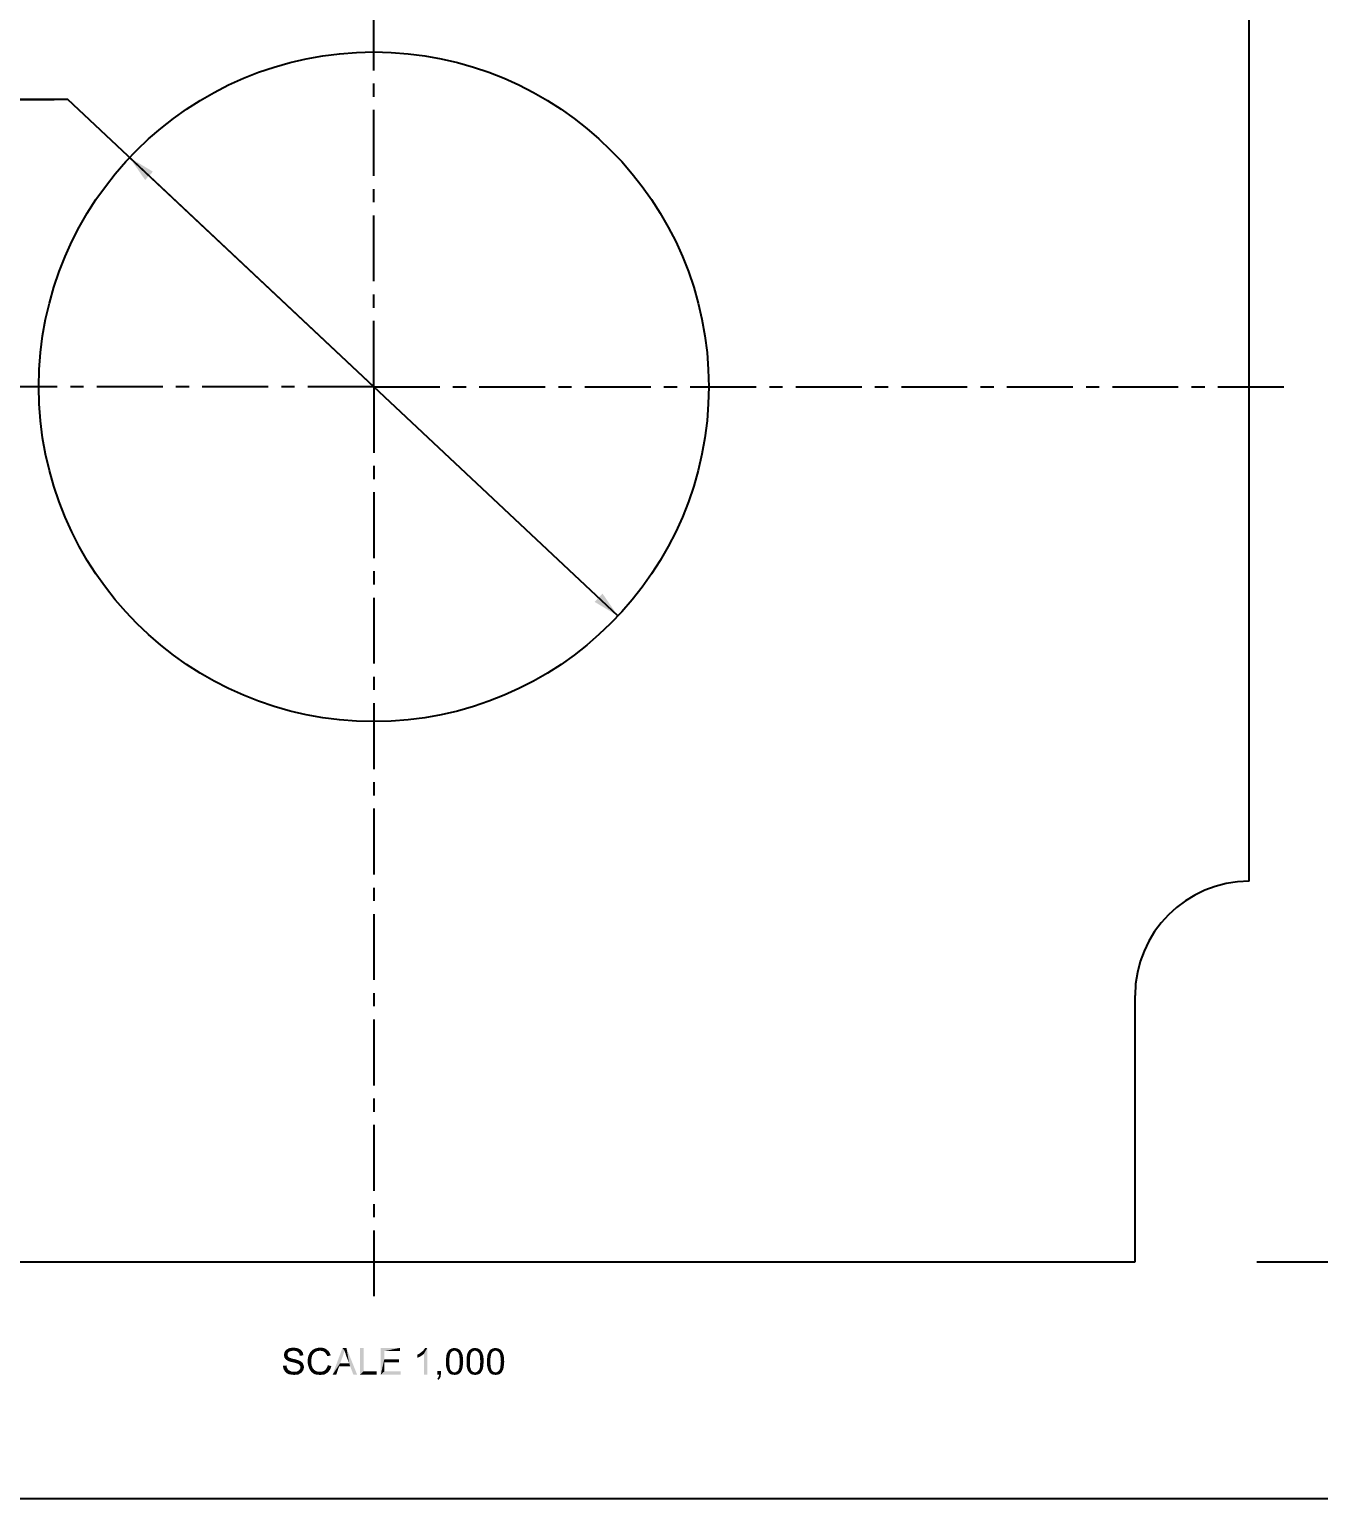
# Model space of a CAD drawing. Header units: millimetres. Extents: x 0 to 420, y 0 to 297.
# Drawn here: x 103.8 to 273.2, y 0 to 193.1 of the extents above; entities that cross this region are included whole.
import ezdxf

# ---------------------------------------------------------------- set-up
doc = ezdxf.new("R2010")
doc.units = ezdxf.units.MM
doc.header["$LTSCALE"] = 23.1
doc.linetypes.add('CENTER', pattern=[0.6, 0.375, -0.075, 0.075, -0.075])
doc.layers.get('0').update_dxf_attribs({"linetype": 'CONTINUOUS'})
doc.layers.add('02___PRT_ALL_AXES', color=7, linetype='CONTINUOUS')
doc.styles.get("Standard").update_dxf_attribs({"font": ''})
doc.styles.get('Standard').set_extended_font_data('Isonorm LT Regular')
doc.dimstyles.new('DIMSTYLE_1', dxfattribs={"dimtxt": 3.5, "dimasz": 3.5, "dimexe": 1.5, "dimexo": 1, "dimgap": 0.875, "dimtad": 1, "dimtxsty": 'Standard', "dimblk": '_FILLED', "dimblk1": '_FILLED', "dimblk2": '_FILLED', "dimcen": 0.09, "dimazin": 2, "dimtp": 0.01, "dimtm": 0.01, "dimtfac": 1, "dimtofl": 0, "dimtmove": 0, "dimatfit": 3, "dimldrblk": '_FILLED', "dimfxl": 1, "dimtolj": 1, "dimarcsym": 0})
doc.dimstyles.new('DIMSTYLE_2', dxfattribs={"dimtxt": 3.5, "dimasz": 3.5, "dimexe": 1.5, "dimexo": 1, "dimtad": 1, "dimtxsty": 'Standard', "dimblk": '_FILLED', "dimblk1": '_FILLED', "dimblk2": '_FILLED', "dimcen": 0.09, "dimazin": 2, "dimtp": 0.01, "dimtm": 0.01, "dimtfac": 1, "dimtmove": 0, "dimatfit": 2, "dimldrblk": '_FILLED', "dimfxl": 1, "dimtolj": 1, "dimarcsym": 0})

# ---------------------------------------------------------------- blocks, each defined once
blk = doc.blocks.new('_FILLED')
at = {"color": 0, "linetype": 'ByBlock'}
blk.add_solid([(0, 0), (-1, 0.214), (-1, -0.214)], dxfattribs=at)
blk = doc.blocks.new('*D1')
at = {"color": 2, "linetype": 'Continuous', "transparency": 16777216}
for p, q in [((265.07, 261.13), (282.46, 261.13)), ((280.96, 261.13), (280.96, 146.13)), ((280.96, 31.13), (280.96, 146.13)), ((265.07, 31.13), (282.46, 31.13))]:
    blk.add_line(p, q, dxfattribs=at)
at = {"color": 2, "linetype": 'Continuous', "transparency": 16777216, "xscale": 3.5, "yscale": 3.5, "zscale": 3.5}
for p, rotation in [((280.96, 261.13), 90), ((280.96, 31.13), 270)]:
    blk.add_blockref('_FILLED', p, dxfattribs=dict(at, rotation=rotation))
blk = doc.blocks.new('*D3')
at = {"color": 2, "linetype": 'Continuous', "transparency": 16777216}
for p, q in [((108.88, 183.87), (90.83, 183.87)), ((90.83, 183.87), (107.08, 183.87)), ((149.07, 146.13), (108.88, 183.87)), ((117, 176.25), (149.07, 146.13)), ((181.15, 116.01), (149.07, 146.13))]:
    blk.add_line(p, q, dxfattribs=at)
at = {"color": 2, "linetype": 'Continuous', "transparency": 16777216, "xscale": 3.5, "yscale": 3.5, "zscale": 3.5}
for p, rotation in [((117, 176.25), 136.8), ((181.15, 116.01), 316.8)]:
    blk.add_blockref('_FILLED', p, dxfattribs=dict(at, rotation=rotation))

msp = doc.modelspace()

# ---------------------------------------------------------------- linework, layer by layer
at = {"color": 7, "linetype": 'Continuous'}
for p, q in [((264.071, 81.13), (264.071, 211.13)), ((249.071, 31.13), (249.071, 66.13)), ((49.071, 31.13), (249.071, 31.13)), ((0, 0), (420, 0))]:
    msp.add_line(p, q, dxfattribs=at)
msp.add_arc((264.071, 66.13), 15, 90, 180, dxfattribs=at)
at = {"color": 2, "linetype": 'Continuous'}
for points in [[(138.04, 19.339), (137.366, 19.261), (137.418, 19.364)], [(138.04, 19.339), (137.936, 19.287), (137.366, 19.261)], [(138.533, 19.442), (137.418, 19.364), (137.522, 19.494)], [(138.533, 19.442), (138.325, 19.416), (137.418, 19.364)], [(138.325, 19.416), (138.17, 19.39), (137.418, 19.364)], [(137.418, 19.364), (138.17, 19.39), (138.04, 19.339)], [(139.44, 19.572), (137.522, 19.494), (137.599, 19.572)], [(137.522, 19.494), (139.44, 19.572), (139.57, 19.468)], [(137.522, 19.494), (139.57, 19.468), (138.533, 19.442)], [(139.336, 19.65), (137.599, 19.572), (137.729, 19.65)], [(137.599, 19.572), (139.336, 19.65), (139.44, 19.572)], [(139.181, 19.727), (137.729, 19.65), (137.859, 19.727)], [(137.729, 19.65), (139.181, 19.727), (139.336, 19.65)], [(139.025, 19.779), (137.859, 19.727), (138.014, 19.779)], [(137.859, 19.727), (139.025, 19.779), (139.181, 19.727)], [(138.87, 19.805), (138.014, 19.779), (138.17, 19.805)], [(138.014, 19.779), (138.87, 19.805), (139.025, 19.779)], [(138.688, 19.831), (138.17, 19.805), (138.325, 19.831)], [(138.17, 19.805), (138.688, 19.831), (138.87, 19.805)], [(138.325, 19.831), (138.507, 19.857), (138.688, 19.831)], [(138.714, 19.416), (138.533, 19.442), (139.57, 19.468)], [(138.87, 19.39), (138.714, 19.416), (139.57, 19.468)], [(138.87, 19.39), (139.57, 19.468), (139.647, 19.364)], [(139.647, 19.364), (138.999, 19.339), (138.87, 19.39)], [(139.103, 19.261), (138.999, 19.339), (139.647, 19.364)], [(139.103, 19.261), (139.647, 19.364), (139.725, 19.235)], [(141.488, 19.313), (140.71, 19.209), (140.84, 19.364)], [(141.488, 19.313), (141.333, 19.235), (140.71, 19.209)], [(142.007, 19.442), (140.84, 19.364), (140.996, 19.52)], [(142.007, 19.442), (141.825, 19.416), (140.84, 19.364)], [(141.825, 19.416), (141.644, 19.39), (140.84, 19.364)], [(140.84, 19.364), (141.644, 19.39), (141.488, 19.313)], [(142.914, 19.572), (140.996, 19.52), (141.177, 19.624)], [(142.007, 19.442), (140.996, 19.52), (142.914, 19.572)], [(142.733, 19.702), (141.177, 19.624), (141.384, 19.727)], [(141.177, 19.624), (142.733, 19.702), (142.914, 19.572)], [(142.525, 19.779), (141.384, 19.727), (141.592, 19.779)], [(141.384, 19.727), (142.525, 19.779), (142.733, 19.702)], [(142.292, 19.831), (141.592, 19.779), (141.799, 19.831)], [(141.592, 19.779), (142.292, 19.831), (142.525, 19.779)], [(141.799, 19.831), (142.033, 19.857), (142.292, 19.831)], [(142.188, 19.416), (142.007, 19.442), (142.914, 19.572)], [(142.188, 19.416), (142.914, 19.572), (143.096, 19.416)], [(143.096, 19.416), (142.344, 19.39), (142.188, 19.416)], [(142.473, 19.339), (142.344, 19.39), (143.096, 19.416)], [(142.603, 19.261), (142.473, 19.339), (143.096, 19.416)], [(142.603, 19.261), (143.096, 19.416), (143.225, 19.261)], [(145.222, 19.442), (143.666, 16.305), (144.962, 19.805)], [(145.222, 19.442), (145.118, 19.079), (143.666, 16.305)], [(144.962, 19.805), (145.481, 19.805), (145.222, 19.442)], [(145.273, 19.287), (145.222, 19.442), (145.481, 19.805)], [(145.351, 19.105), (145.273, 19.287), (145.481, 19.805)], [(145.403, 18.898), (145.351, 19.105), (145.481, 19.805)], [(145.481, 18.69), (145.403, 18.898), (145.481, 19.805)], [(145.844, 17.783), (145.481, 18.69), (145.481, 19.805)], [(145.973, 17.394), (145.844, 17.783), (145.481, 19.805)], [(146.388, 16.305), (145.973, 17.394), (145.481, 19.805)], [(146.388, 16.305), (145.481, 19.805), (146.881, 16.305)], [(147.736, 19.805), (147.736, 16.72), (147.27, 16.305)], [(147.736, 19.805), (147.27, 16.305), (147.27, 19.805)], [(149.992, 19.805), (152.507, 19.805), (150.459, 19.39)], [(150.459, 19.39), (149.992, 16.305), (149.992, 19.805)], [(150.459, 19.39), (150.459, 18.327), (149.992, 16.305)], [(150.459, 19.39), (152.507, 19.805), (152.507, 19.39)], [(155.138, 19.105), (155.267, 19.209), (156.097, 19.805)], [(155.656, 19.027), (155.138, 19.105), (156.097, 19.805)], [(155.267, 19.209), (155.423, 19.339), (156.097, 19.805)], [(155.423, 19.339), (155.552, 19.442), (156.097, 19.805)], [(155.552, 19.442), (155.656, 19.572), (156.097, 19.805)], [(155.656, 19.572), (155.734, 19.676), (156.097, 19.805)], [(155.656, 16.305), (155.656, 19.027), (156.097, 19.805)], [(155.656, 16.305), (156.097, 19.805), (156.097, 16.305)], [(156.097, 19.805), (155.734, 19.676), (155.812, 19.805)], [(159.286, 19.287), (158.741, 19.183), (158.819, 19.339)], [(159.675, 19.442), (158.819, 19.339), (158.923, 19.494)], [(159.675, 19.442), (159.519, 19.416), (158.819, 19.339)], [(159.519, 19.416), (159.415, 19.364), (158.819, 19.339)], [(158.819, 19.339), (159.415, 19.364), (159.286, 19.287)], [(160.375, 19.546), (158.923, 19.494), (159.052, 19.598)], [(159.675, 19.442), (158.923, 19.494), (160.375, 19.546)], [(160.167, 19.676), (160.271, 19.624), (159.052, 19.598)], [(160.167, 19.676), (159.052, 19.598), (159.182, 19.676)], [(159.052, 19.598), (160.271, 19.624), (160.375, 19.546)], [(159.934, 19.753), (160.064, 19.727), (159.182, 19.676)], [(159.934, 19.753), (159.182, 19.676), (159.338, 19.753)], [(159.182, 19.676), (160.064, 19.727), (160.167, 19.676)], [(159.804, 19.779), (159.338, 19.753), (159.493, 19.779)], [(159.338, 19.753), (159.804, 19.779), (159.934, 19.753)], [(159.493, 19.779), (159.675, 19.805), (159.804, 19.779)], [(159.675, 19.442), (160.375, 19.546), (160.452, 19.442)], [(160.452, 19.442), (159.804, 19.416), (159.675, 19.442)], [(159.934, 19.364), (159.804, 19.416), (160.452, 19.442)], [(159.934, 19.364), (160.452, 19.442), (160.504, 19.364)], [(160.504, 19.364), (160.064, 19.261), (159.934, 19.364)], [(160.064, 19.261), (160.504, 19.364), (160.582, 19.235)], [(161.982, 19.287), (161.438, 19.183), (161.515, 19.339)], [(162.371, 19.442), (161.515, 19.339), (161.619, 19.494)], [(162.371, 19.442), (162.215, 19.416), (161.515, 19.339)], [(162.215, 19.416), (162.112, 19.364), (161.515, 19.339)], [(161.515, 19.339), (162.112, 19.364), (161.982, 19.287)], [(163.071, 19.546), (161.619, 19.494), (161.749, 19.598)], [(162.371, 19.442), (161.619, 19.494), (163.071, 19.546)], [(162.864, 19.676), (162.967, 19.624), (161.749, 19.598)], [(162.864, 19.676), (161.749, 19.598), (161.878, 19.676)], [(161.749, 19.598), (162.967, 19.624), (163.071, 19.546)], [(162.63, 19.753), (162.76, 19.727), (161.878, 19.676)], [(162.63, 19.753), (161.878, 19.676), (162.034, 19.753)], [(161.878, 19.676), (162.76, 19.727), (162.864, 19.676)], [(162.501, 19.779), (162.034, 19.753), (162.19, 19.779)], [(162.034, 19.753), (162.501, 19.779), (162.63, 19.753)], [(162.19, 19.779), (162.371, 19.805), (162.501, 19.779)], [(162.371, 19.442), (163.071, 19.546), (163.149, 19.442)], [(163.149, 19.442), (162.501, 19.416), (162.371, 19.442)], [(162.63, 19.364), (162.501, 19.416), (163.149, 19.442)], [(162.63, 19.364), (163.149, 19.442), (163.201, 19.364)], [(163.201, 19.364), (162.76, 19.261), (162.63, 19.364)], [(162.76, 19.261), (163.201, 19.364), (163.278, 19.235)], [(164.678, 19.287), (164.134, 19.183), (164.212, 19.339)], [(165.067, 19.442), (164.212, 19.339), (164.315, 19.494)], [(165.067, 19.442), (164.912, 19.416), (164.212, 19.339)], [(164.912, 19.416), (164.808, 19.364), (164.212, 19.339)], [(164.212, 19.339), (164.808, 19.364), (164.678, 19.287)], [(165.767, 19.546), (164.315, 19.494), (164.445, 19.598)], [(165.067, 19.442), (164.315, 19.494), (165.767, 19.546)], [(165.56, 19.676), (165.664, 19.624), (164.445, 19.598)], [(165.56, 19.676), (164.445, 19.598), (164.575, 19.676)], [(164.445, 19.598), (165.664, 19.624), (165.767, 19.546)], [(165.327, 19.753), (165.456, 19.727), (164.575, 19.676)], [(165.327, 19.753), (164.575, 19.676), (164.73, 19.753)], [(164.575, 19.676), (165.456, 19.727), (165.56, 19.676)], [(165.197, 19.779), (164.73, 19.753), (164.886, 19.779)], [(164.73, 19.753), (165.197, 19.779), (165.327, 19.753)], [(164.886, 19.779), (165.067, 19.805), (165.197, 19.779)], [(165.067, 19.442), (165.767, 19.546), (165.845, 19.442)], [(165.845, 19.442), (165.197, 19.416), (165.067, 19.442)], [(165.327, 19.364), (165.197, 19.416), (165.845, 19.442)], [(165.327, 19.364), (165.845, 19.442), (165.897, 19.364)], [(165.897, 19.364), (165.456, 19.261), (165.327, 19.364)], [(165.456, 19.261), (165.897, 19.364), (165.975, 19.235)], [(137.159, 17.472), (137.625, 17.498), (137.625, 17.368)], [(137.625, 17.368), (137.159, 17.29), (137.159, 17.472)], [(137.781, 19.105), (137.288, 19.002), (137.314, 19.131)], [(137.288, 19.002), (137.781, 19.105), (137.755, 19.002)], [(137.755, 19.002), (137.755, 18.898), (137.288, 18.872)], [(137.755, 19.002), (137.288, 18.872), (137.288, 19.002)], [(137.288, 18.872), (137.755, 18.898), (137.755, 18.82)], [(137.755, 18.82), (137.288, 18.768), (137.288, 18.872)], [(137.288, 18.768), (137.755, 18.82), (137.781, 18.742)], [(137.781, 18.742), (137.314, 18.664), (137.288, 18.768)], [(137.859, 19.209), (137.314, 19.131), (137.366, 19.261)], [(137.314, 19.131), (137.859, 19.209), (137.781, 19.105)], [(137.314, 18.664), (137.781, 18.742), (137.807, 18.664)], [(137.807, 18.664), (137.34, 18.535), (137.314, 18.664)], [(137.807, 18.664), (137.884, 18.613), (137.34, 18.535)], [(137.884, 18.613), (137.91, 18.561), (137.34, 18.535)], [(137.34, 18.535), (137.91, 18.561), (137.962, 18.535)], [(137.962, 18.535), (137.392, 18.457), (137.34, 18.535)], [(137.366, 19.261), (137.936, 19.287), (137.859, 19.209)], [(137.962, 18.535), (138.04, 18.509), (137.392, 18.457)], [(138.04, 18.509), (138.118, 18.483), (137.392, 18.457)], [(137.392, 18.457), (138.118, 18.483), (138.196, 18.457)], [(138.196, 18.457), (137.47, 18.353), (137.392, 18.457)], [(138.196, 18.457), (138.299, 18.405), (137.47, 18.353)], [(138.299, 18.405), (138.429, 18.379), (137.47, 18.353)], [(137.47, 18.353), (138.429, 18.379), (138.559, 18.353)], [(138.559, 18.353), (137.547, 18.276), (137.47, 18.353)], [(138.559, 18.353), (138.792, 18.302), (137.547, 18.276)], [(137.547, 18.276), (138.792, 18.302), (139.025, 18.224)], [(139.025, 18.224), (137.651, 18.198), (137.547, 18.276)], [(137.651, 18.198), (139.025, 18.224), (139.181, 18.172)], [(139.181, 18.172), (137.781, 18.12), (137.651, 18.198)], [(137.781, 18.12), (139.181, 18.172), (139.31, 18.12)], [(139.31, 18.12), (137.884, 18.068), (137.781, 18.12)], [(137.884, 18.068), (139.31, 18.12), (139.44, 18.068)], [(139.44, 18.068), (138.04, 18.016), (137.884, 18.068)], [(138.222, 17.964), (138.04, 18.016), (139.44, 18.068)], [(138.222, 17.964), (139.44, 18.068), (139.57, 17.964)], [(139.57, 17.964), (138.455, 17.913), (138.222, 17.964)], [(138.455, 17.913), (139.57, 17.964), (139.673, 17.887)], [(139.673, 17.887), (138.662, 17.861), (138.455, 17.913)], [(138.844, 17.809), (138.662, 17.861), (139.673, 17.887)], [(138.844, 17.809), (139.673, 17.887), (139.751, 17.783)], [(139.751, 17.783), (138.973, 17.757), (138.844, 17.809)], [(139.051, 17.731), (138.973, 17.757), (139.751, 17.783)], [(139.155, 17.705), (139.051, 17.731), (139.751, 17.783)], [(139.725, 19.235), (139.207, 19.183), (139.103, 19.261)], [(139.233, 17.653), (139.155, 17.705), (139.751, 17.783)], [(139.207, 19.183), (139.725, 19.235), (139.777, 19.105)], [(139.777, 19.105), (139.284, 19.053), (139.207, 19.183)], [(139.233, 17.653), (139.751, 17.783), (139.803, 17.653)], [(139.803, 17.653), (139.284, 17.602), (139.233, 17.653)], [(139.284, 19.053), (139.777, 19.105), (139.803, 18.95)], [(139.803, 18.95), (139.31, 18.924), (139.284, 19.053)], [(139.284, 17.602), (139.803, 17.653), (139.855, 17.55)], [(139.855, 17.55), (139.336, 17.524), (139.284, 17.602)], [(139.31, 18.924), (139.803, 18.95), (139.829, 18.82)], [(139.829, 18.82), (139.362, 18.794), (139.31, 18.924)], [(139.336, 17.524), (139.855, 17.55), (139.881, 17.42)], [(139.881, 17.42), (139.414, 17.394), (139.336, 17.524)], [(139.414, 17.394), (139.881, 17.42), (139.907, 17.29)], [(139.907, 17.29), (139.44, 17.264), (139.414, 17.394)], [(140.918, 18.561), (140.399, 18.327), (140.451, 18.587)], [(140.918, 18.561), (140.892, 18.405), (140.399, 18.327)], [(140.399, 18.327), (140.892, 18.405), (140.866, 18.25)], [(140.866, 18.25), (140.399, 18.068), (140.399, 18.327)], [(140.399, 18.068), (140.866, 18.25), (140.866, 18.068)], [(140.866, 18.068), (140.866, 17.861), (140.399, 17.835)], [(140.866, 18.068), (140.399, 17.835), (140.399, 18.068)], [(140.399, 17.835), (140.866, 17.861), (140.892, 17.653)], [(140.892, 17.653), (140.425, 17.576), (140.399, 17.835)], [(140.425, 17.576), (140.892, 17.653), (140.918, 17.472)], [(140.918, 17.472), (140.503, 17.368), (140.425, 17.576)], [(140.97, 18.742), (140.451, 18.587), (140.503, 18.794)], [(140.451, 18.587), (140.97, 18.742), (140.918, 18.561)], [(141.125, 19.027), (141.022, 18.872), (140.503, 18.794)], [(141.125, 19.027), (140.503, 18.794), (140.607, 19.027)], [(140.503, 18.794), (141.022, 18.872), (140.97, 18.742)], [(140.503, 17.368), (140.918, 17.472), (140.996, 17.316)], [(141.229, 19.131), (140.607, 19.027), (140.71, 19.209)], [(140.607, 19.027), (141.229, 19.131), (141.125, 19.027)], [(140.71, 19.209), (141.333, 19.235), (141.229, 19.131)], [(143.225, 19.261), (142.707, 19.157), (142.603, 19.261)], [(142.707, 19.157), (143.225, 19.261), (143.329, 19.053)], [(143.329, 19.053), (142.81, 19.027), (142.707, 19.157)], [(142.888, 18.898), (142.81, 19.027), (143.329, 19.053)], [(142.888, 18.898), (143.329, 19.053), (143.433, 18.82)], [(143.433, 18.82), (142.966, 18.716), (142.888, 18.898)], [(142.888, 17.161), (142.966, 17.316), (143.51, 17.42)], [(142.888, 17.161), (143.51, 17.42), (143.407, 17.135)], [(143.51, 17.42), (142.966, 17.316), (143.044, 17.524)], [(145.118, 19.079), (145.014, 18.742), (143.666, 16.305)], [(145.014, 18.742), (144.651, 17.783), (143.666, 16.305)], [(144.651, 17.783), (144.522, 17.394), (143.666, 16.305)], [(143.666, 16.305), (144.522, 17.394), (144.159, 16.305)], [(144.651, 17.783), (145.844, 17.783), (144.522, 17.394)], [(145.973, 17.394), (144.522, 17.394), (145.844, 17.783)], [(150.459, 18.327), (150.459, 17.913), (149.992, 16.305)], [(150.459, 17.913), (150.459, 16.72), (149.992, 16.305)], [(150.459, 17.913), (152.377, 18.327), (152.377, 17.913)], [(150.459, 18.327), (152.377, 18.327), (150.459, 17.913)], [(154.801, 18.924), (154.956, 19.002), (155.656, 19.027)], [(154.801, 18.924), (155.656, 19.027), (155.475, 18.872)], [(155.475, 18.872), (154.801, 18.509), (154.801, 18.924)], [(155.475, 18.872), (155.241, 18.716), (154.801, 18.509)], [(155.241, 18.716), (155.008, 18.587), (154.801, 18.509)], [(155.656, 19.027), (154.956, 19.002), (155.138, 19.105)], [(159.027, 18.587), (159.001, 18.405), (158.56, 18.302)], [(159.027, 18.587), (158.56, 18.302), (158.586, 18.587)], [(158.56, 18.302), (159.001, 18.405), (159.001, 18.224)], [(159.001, 18.224), (158.56, 18.016), (158.56, 18.302)], [(158.56, 18.016), (159.001, 18.224), (159.001, 18.016)], [(159.001, 18.016), (159.001, 17.809), (158.56, 17.783)], [(159.001, 18.016), (158.56, 17.783), (158.56, 18.016)], [(158.56, 17.783), (159.001, 17.809), (159.001, 17.627)], [(159.001, 17.627), (158.56, 17.55), (158.56, 17.783)], [(158.56, 17.55), (159.001, 17.627), (159.027, 17.446)], [(159.027, 17.446), (158.586, 17.368), (158.56, 17.55)], [(159.052, 18.742), (158.586, 18.587), (158.612, 18.82)], [(158.586, 18.587), (159.052, 18.742), (159.027, 18.587)], [(158.586, 17.368), (159.027, 17.446), (159.027, 17.29)], [(159.104, 19.002), (158.612, 18.82), (158.664, 19.027)], [(159.104, 19.002), (159.078, 18.872), (158.612, 18.82)], [(158.612, 18.82), (159.078, 18.872), (159.052, 18.742)], [(159.208, 19.183), (159.156, 19.105), (158.664, 19.027)], [(159.208, 19.183), (158.664, 19.027), (158.741, 19.183)], [(158.664, 19.027), (159.156, 19.105), (159.104, 19.002)], [(158.741, 19.183), (159.286, 19.287), (159.208, 19.183)], [(160.582, 19.235), (160.167, 19.157), (160.064, 19.261)], [(160.167, 19.157), (160.582, 19.235), (160.634, 19.131)], [(160.634, 19.131), (160.219, 19.079), (160.167, 19.157)], [(160.245, 18.976), (160.219, 19.079), (160.634, 19.131)], [(160.245, 18.976), (160.634, 19.131), (160.686, 18.976)], [(160.686, 18.976), (160.297, 18.846), (160.245, 18.976)], [(160.297, 18.846), (160.686, 18.976), (160.738, 18.846)], [(160.738, 18.846), (160.323, 18.716), (160.297, 18.846)], [(160.323, 18.716), (160.738, 18.846), (160.764, 18.664)], [(160.764, 18.664), (160.323, 18.587), (160.323, 18.716)], [(160.323, 18.587), (160.764, 18.664), (160.79, 18.483)], [(160.79, 18.483), (160.349, 18.405), (160.323, 18.587)], [(160.764, 17.472), (160.323, 17.446), (160.349, 17.627)], [(160.323, 17.29), (160.323, 17.446), (160.764, 17.472)], [(160.323, 17.29), (160.764, 17.472), (160.738, 17.239)], [(160.349, 18.405), (160.79, 18.483), (160.79, 18.25)], [(160.79, 18.25), (160.349, 18.224), (160.349, 18.405)], [(160.375, 18.016), (160.349, 18.224), (160.79, 18.25)], [(160.815, 18.016), (160.349, 17.809), (160.375, 18.016)], [(160.349, 17.809), (160.815, 18.016), (160.79, 17.731)], [(160.79, 17.731), (160.349, 17.627), (160.349, 17.809)], [(160.349, 17.627), (160.79, 17.731), (160.764, 17.472)], [(160.375, 18.016), (160.79, 18.25), (160.815, 18.016)], [(161.723, 18.587), (161.697, 18.405), (161.256, 18.302)], [(161.723, 18.587), (161.256, 18.302), (161.282, 18.587)], [(161.256, 18.302), (161.697, 18.405), (161.697, 18.224)], [(161.697, 18.224), (161.256, 18.016), (161.256, 18.302)], [(161.256, 18.016), (161.697, 18.224), (161.697, 18.016)], [(161.697, 18.016), (161.697, 17.809), (161.256, 17.783)], [(161.697, 18.016), (161.256, 17.783), (161.256, 18.016)], [(161.256, 17.783), (161.697, 17.809), (161.697, 17.627)], [(161.697, 17.627), (161.256, 17.55), (161.256, 17.783)], [(161.256, 17.55), (161.697, 17.627), (161.723, 17.446)], [(161.723, 17.446), (161.282, 17.368), (161.256, 17.55)], [(161.749, 18.742), (161.282, 18.587), (161.308, 18.82)], [(161.282, 18.587), (161.749, 18.742), (161.723, 18.587)], [(161.282, 17.368), (161.723, 17.446), (161.723, 17.29)], [(161.801, 19.002), (161.308, 18.82), (161.36, 19.027)], [(161.801, 19.002), (161.775, 18.872), (161.308, 18.82)], [(161.308, 18.82), (161.775, 18.872), (161.749, 18.742)], [(161.904, 19.183), (161.852, 19.105), (161.36, 19.027)], [(161.904, 19.183), (161.36, 19.027), (161.438, 19.183)], [(161.36, 19.027), (161.852, 19.105), (161.801, 19.002)], [(161.438, 19.183), (161.982, 19.287), (161.904, 19.183)], [(163.278, 19.235), (162.864, 19.157), (162.76, 19.261)], [(162.864, 19.157), (163.278, 19.235), (163.33, 19.131)], [(163.33, 19.131), (162.915, 19.079), (162.864, 19.157)], [(162.941, 18.976), (162.915, 19.079), (163.33, 19.131)], [(162.941, 18.976), (163.33, 19.131), (163.382, 18.976)], [(163.382, 18.976), (162.993, 18.846), (162.941, 18.976)], [(162.993, 18.846), (163.382, 18.976), (163.434, 18.846)], [(163.434, 18.846), (163.019, 18.716), (162.993, 18.846)], [(163.019, 18.716), (163.434, 18.846), (163.46, 18.664)], [(163.46, 18.664), (163.019, 18.587), (163.019, 18.716)], [(163.019, 18.587), (163.46, 18.664), (163.486, 18.483)], [(163.486, 18.483), (163.045, 18.405), (163.019, 18.587)], [(163.46, 17.472), (163.019, 17.446), (163.045, 17.627)], [(163.019, 17.29), (163.019, 17.446), (163.46, 17.472)], [(163.019, 17.29), (163.46, 17.472), (163.434, 17.239)], [(163.045, 18.405), (163.486, 18.483), (163.486, 18.25)], [(163.486, 18.25), (163.045, 18.224), (163.045, 18.405)], [(163.071, 18.016), (163.045, 18.224), (163.486, 18.25)], [(163.512, 18.016), (163.045, 17.809), (163.071, 18.016)], [(163.045, 17.809), (163.512, 18.016), (163.486, 17.731)], [(163.486, 17.731), (163.045, 17.627), (163.045, 17.809)], [(163.045, 17.627), (163.486, 17.731), (163.46, 17.472)], [(163.071, 18.016), (163.486, 18.25), (163.512, 18.016)], [(164.419, 18.587), (164.393, 18.405), (163.952, 18.302)], [(164.419, 18.587), (163.952, 18.302), (163.978, 18.587)], [(163.952, 18.302), (164.393, 18.405), (164.393, 18.224)], [(164.393, 18.224), (163.952, 18.016), (163.952, 18.302)], [(163.952, 18.016), (164.393, 18.224), (164.393, 18.016)], [(164.393, 18.016), (164.393, 17.809), (163.952, 17.783)], [(164.393, 18.016), (163.952, 17.783), (163.952, 18.016)], [(163.952, 17.783), (164.393, 17.809), (164.393, 17.627)], [(164.393, 17.627), (163.952, 17.55), (163.952, 17.783)], [(163.952, 17.55), (164.393, 17.627), (164.419, 17.446)], [(164.419, 17.446), (163.978, 17.368), (163.952, 17.55)], [(164.445, 18.742), (163.978, 18.587), (164.004, 18.82)], [(163.978, 18.587), (164.445, 18.742), (164.419, 18.587)], [(163.978, 17.368), (164.419, 17.446), (164.419, 17.29)], [(164.497, 19.002), (164.004, 18.82), (164.056, 19.027)], [(164.497, 19.002), (164.471, 18.872), (164.004, 18.82)], [(164.004, 18.82), (164.471, 18.872), (164.445, 18.742)], [(164.601, 19.183), (164.549, 19.105), (164.056, 19.027)], [(164.601, 19.183), (164.056, 19.027), (164.134, 19.183)], [(164.056, 19.027), (164.549, 19.105), (164.497, 19.002)], [(164.134, 19.183), (164.678, 19.287), (164.601, 19.183)], [(165.975, 19.235), (165.56, 19.157), (165.456, 19.261)], [(165.56, 19.157), (165.975, 19.235), (166.027, 19.131)], [(166.027, 19.131), (165.612, 19.079), (165.56, 19.157)], [(165.638, 18.976), (165.612, 19.079), (166.027, 19.131)], [(165.638, 18.976), (166.027, 19.131), (166.078, 18.976)], [(166.078, 18.976), (165.69, 18.846), (165.638, 18.976)], [(165.69, 18.846), (166.078, 18.976), (166.13, 18.846)], [(166.13, 18.846), (165.715, 18.716), (165.69, 18.846)], [(165.715, 18.716), (166.13, 18.846), (166.156, 18.664)], [(166.156, 18.664), (165.715, 18.587), (165.715, 18.716)], [(165.715, 18.587), (166.156, 18.664), (166.182, 18.483)], [(166.182, 18.483), (165.741, 18.405), (165.715, 18.587)], [(166.156, 17.472), (165.715, 17.446), (165.741, 17.627)], [(165.715, 17.29), (165.715, 17.446), (166.156, 17.472)], [(165.715, 17.29), (166.156, 17.472), (166.13, 17.239)], [(165.741, 18.405), (166.182, 18.483), (166.182, 18.25)], [(166.182, 18.25), (165.741, 18.224), (165.741, 18.405)], [(165.767, 18.016), (165.741, 18.224), (166.182, 18.25)], [(166.208, 18.016), (165.741, 17.809), (165.767, 18.016)], [(165.741, 17.809), (166.208, 18.016), (166.182, 17.731)], [(166.182, 17.731), (165.741, 17.627), (165.741, 17.809)], [(165.741, 17.627), (166.182, 17.731), (166.156, 17.472)], [(165.767, 18.016), (166.182, 18.25), (166.208, 18.016)], [(137.159, 17.29), (137.625, 17.368), (137.651, 17.239)], [(137.651, 17.239), (137.21, 17.109), (137.159, 17.29)], [(137.651, 17.239), (137.703, 17.135), (137.21, 17.109)], [(137.21, 17.109), (137.703, 17.135), (137.755, 17.031)], [(137.755, 17.031), (137.262, 16.953), (137.21, 17.109)], [(137.262, 16.953), (137.755, 17.031), (137.807, 16.953)], [(137.807, 16.953), (137.34, 16.824), (137.262, 16.953)], [(137.807, 16.953), (137.884, 16.876), (137.34, 16.824)], [(137.34, 16.824), (137.884, 16.876), (137.988, 16.824)], [(137.988, 16.824), (137.444, 16.668), (137.34, 16.824)], [(137.988, 16.824), (138.092, 16.772), (137.444, 16.668)], [(138.092, 16.772), (138.196, 16.72), (137.444, 16.668)], [(138.196, 16.72), (138.325, 16.694), (137.444, 16.668)], [(137.444, 16.668), (138.325, 16.694), (138.455, 16.668)], [(138.455, 16.668), (137.547, 16.564), (137.444, 16.668)], [(138.844, 16.668), (139.647, 16.642), (137.547, 16.564)], [(138.714, 16.668), (138.844, 16.668), (137.547, 16.564)], [(138.61, 16.668), (138.714, 16.668), (137.547, 16.564)], [(138.455, 16.668), (138.61, 16.668), (137.547, 16.564)], [(137.547, 16.564), (139.647, 16.642), (139.544, 16.539)], [(139.544, 16.539), (137.677, 16.461), (137.547, 16.564)], [(137.677, 16.461), (139.544, 16.539), (139.414, 16.461)], [(139.414, 16.461), (137.833, 16.383), (137.677, 16.461)], [(137.833, 16.383), (139.414, 16.461), (139.284, 16.383)], [(139.284, 16.383), (137.988, 16.331), (137.833, 16.383)], [(138.196, 16.305), (137.988, 16.331), (139.284, 16.383)], [(138.973, 16.305), (138.196, 16.305), (139.284, 16.383)], [(138.973, 16.305), (138.403, 16.279), (138.196, 16.305)], [(138.403, 16.279), (138.973, 16.305), (138.792, 16.279)], [(138.792, 16.279), (138.61, 16.253), (138.403, 16.279)], [(138.844, 16.668), (138.947, 16.694), (139.725, 16.746)], [(138.844, 16.668), (139.725, 16.746), (139.647, 16.642)], [(139.725, 16.746), (138.947, 16.694), (139.051, 16.746)], [(138.973, 16.305), (139.284, 16.383), (139.129, 16.305)], [(139.051, 16.746), (139.129, 16.772), (139.803, 16.876)], [(139.051, 16.746), (139.803, 16.876), (139.725, 16.746)], [(139.129, 16.772), (139.207, 16.824), (139.803, 16.876)], [(139.803, 16.876), (139.207, 16.824), (139.284, 16.902)], [(139.284, 16.902), (139.336, 16.953), (139.855, 17.005)], [(139.284, 16.902), (139.855, 17.005), (139.803, 16.876)], [(139.855, 17.005), (139.336, 16.953), (139.414, 17.109)], [(139.881, 17.135), (139.414, 17.109), (139.44, 17.264)], [(139.414, 17.109), (139.881, 17.135), (139.855, 17.005)], [(139.44, 17.264), (139.907, 17.29), (139.881, 17.135)], [(140.996, 17.316), (140.581, 17.135), (140.503, 17.368)], [(140.996, 17.316), (141.047, 17.161), (140.581, 17.135)], [(140.581, 17.135), (141.047, 17.161), (141.151, 17.031)], [(141.151, 17.031), (140.684, 16.927), (140.581, 17.135)], [(140.684, 16.927), (141.151, 17.031), (141.255, 16.902)], [(141.255, 16.902), (140.814, 16.746), (140.684, 16.927)], [(141.255, 16.902), (141.384, 16.824), (140.814, 16.746)], [(140.814, 16.746), (141.384, 16.824), (141.54, 16.746)], [(141.54, 16.746), (140.944, 16.59), (140.814, 16.746)], [(141.54, 16.746), (141.696, 16.694), (140.944, 16.59)], [(140.944, 16.59), (142.188, 16.668), (143.147, 16.72)], [(140.944, 16.59), (143.147, 16.72), (142.966, 16.539)], [(141.696, 16.694), (141.825, 16.668), (140.944, 16.59)], [(142.007, 16.668), (142.188, 16.668), (140.944, 16.59)], [(141.825, 16.668), (142.007, 16.668), (140.944, 16.59)], [(142.966, 16.539), (141.125, 16.461), (140.944, 16.59)], [(141.125, 16.461), (142.966, 16.539), (142.759, 16.409)], [(142.759, 16.409), (141.307, 16.357), (141.125, 16.461)], [(141.514, 16.305), (141.307, 16.357), (142.759, 16.409)], [(141.514, 16.305), (142.759, 16.409), (142.551, 16.305)], [(142.551, 16.305), (141.773, 16.279), (141.514, 16.305)], [(141.773, 16.279), (142.551, 16.305), (142.318, 16.279)], [(142.318, 16.279), (142.033, 16.253), (141.773, 16.279)], [(143.147, 16.72), (142.188, 16.668), (142.37, 16.72)], [(142.37, 16.72), (142.525, 16.772), (143.303, 16.902)], [(142.37, 16.72), (143.303, 16.902), (143.147, 16.72)], [(142.525, 16.772), (142.655, 16.876), (143.303, 16.902)], [(143.303, 16.902), (142.655, 16.876), (142.784, 17.005)], [(143.407, 17.135), (142.784, 17.005), (142.888, 17.161)], [(142.784, 17.005), (143.407, 17.135), (143.303, 16.902)], [(147.736, 16.72), (149.473, 16.72), (147.27, 16.305)], [(147.27, 16.305), (149.473, 16.72), (149.473, 16.305)], [(150.459, 16.72), (152.584, 16.72), (149.992, 16.305)], [(149.992, 16.305), (152.584, 16.72), (152.584, 16.305)], [(157.886, 16.772), (157.419, 16.305), (157.419, 16.772)], [(157.627, 16.305), (157.419, 16.305), (157.886, 16.772)], [(157.782, 15.864), (157.419, 15.787), (157.497, 15.864)], [(157.419, 15.787), (157.782, 15.864), (157.73, 15.787)], [(157.73, 15.787), (157.523, 15.605), (157.419, 15.787)], [(157.834, 15.968), (157.497, 15.864), (157.575, 15.968)], [(157.497, 15.864), (157.834, 15.968), (157.782, 15.864)], [(157.73, 15.787), (157.678, 15.735), (157.523, 15.605)], [(157.678, 15.735), (157.601, 15.657), (157.523, 15.605)], [(157.575, 15.968), (157.601, 16.046), (157.86, 16.072)], [(157.575, 15.968), (157.86, 16.072), (157.834, 15.968)], [(157.86, 16.072), (157.601, 16.046), (157.627, 16.124)], [(157.627, 16.305), (157.886, 16.772), (157.886, 16.305)], [(157.886, 16.305), (157.627, 16.202), (157.627, 16.305)], [(157.627, 16.202), (157.886, 16.305), (157.86, 16.176)], [(157.86, 16.176), (157.627, 16.124), (157.627, 16.202)], [(157.627, 16.124), (157.86, 16.176), (157.86, 16.072)], [(159.027, 17.29), (158.638, 17.161), (158.586, 17.368)], [(158.638, 17.161), (159.027, 17.29), (159.078, 17.161)], [(159.078, 17.161), (158.69, 17.005), (158.638, 17.161)], [(159.078, 17.161), (159.104, 17.057), (158.69, 17.005)], [(158.69, 17.005), (159.104, 17.057), (159.13, 16.953)], [(159.13, 16.953), (158.741, 16.85), (158.69, 17.005)], [(159.13, 16.953), (159.182, 16.876), (158.741, 16.85)], [(158.741, 16.85), (159.182, 16.876), (159.286, 16.746)], [(159.286, 16.746), (158.819, 16.72), (158.741, 16.85)], [(158.819, 16.72), (159.286, 16.746), (159.415, 16.668)], [(159.415, 16.668), (158.897, 16.59), (158.819, 16.72)], [(159.415, 16.668), (159.545, 16.616), (158.897, 16.59)], [(159.675, 16.616), (159.804, 16.616), (158.897, 16.59)], [(159.545, 16.616), (159.675, 16.616), (158.897, 16.59)], [(160.427, 16.539), (158.897, 16.59), (159.804, 16.616)], [(160.427, 16.539), (158.975, 16.513), (158.897, 16.59)], [(159.052, 16.435), (158.975, 16.513), (160.427, 16.539)], [(159.052, 16.435), (160.427, 16.539), (160.297, 16.435)], [(160.297, 16.435), (159.13, 16.383), (159.052, 16.435)], [(159.13, 16.383), (160.297, 16.435), (160.167, 16.357)], [(160.167, 16.357), (159.234, 16.331), (159.13, 16.383)], [(159.338, 16.305), (159.234, 16.331), (160.167, 16.357)], [(159.338, 16.305), (160.167, 16.357), (160.012, 16.305)], [(160.012, 16.305), (159.441, 16.279), (159.338, 16.305)], [(159.545, 16.279), (159.441, 16.279), (160.012, 16.305)], [(159.545, 16.279), (160.012, 16.305), (159.856, 16.279)], [(159.856, 16.279), (159.675, 16.253), (159.545, 16.279)], [(159.804, 16.616), (159.934, 16.668), (160.53, 16.694)], [(159.804, 16.616), (160.53, 16.694), (160.427, 16.539)], [(160.53, 16.694), (159.934, 16.668), (160.064, 16.772)], [(160.608, 16.85), (160.064, 16.772), (160.167, 16.876)], [(160.064, 16.772), (160.608, 16.85), (160.53, 16.694)], [(160.167, 16.876), (160.219, 16.953), (160.686, 17.031)], [(160.167, 16.876), (160.686, 17.031), (160.608, 16.85)], [(160.686, 17.031), (160.219, 16.953), (160.245, 17.057)], [(160.245, 17.057), (160.297, 17.161), (160.738, 17.239)], [(160.245, 17.057), (160.738, 17.239), (160.686, 17.031)], [(160.738, 17.239), (160.297, 17.161), (160.323, 17.29)], [(161.723, 17.29), (161.334, 17.161), (161.282, 17.368)], [(161.334, 17.161), (161.723, 17.29), (161.775, 17.161)], [(161.775, 17.161), (161.386, 17.005), (161.334, 17.161)], [(161.775, 17.161), (161.801, 17.057), (161.386, 17.005)], [(161.386, 17.005), (161.801, 17.057), (161.827, 16.953)], [(161.827, 16.953), (161.438, 16.85), (161.386, 17.005)], [(161.827, 16.953), (161.878, 16.876), (161.438, 16.85)], [(161.438, 16.85), (161.878, 16.876), (161.982, 16.746)], [(161.982, 16.746), (161.515, 16.72), (161.438, 16.85)], [(161.515, 16.72), (161.982, 16.746), (162.112, 16.668)], [(162.112, 16.668), (161.593, 16.59), (161.515, 16.72)], [(162.112, 16.668), (162.241, 16.616), (161.593, 16.59)], [(162.371, 16.616), (162.501, 16.616), (161.593, 16.59)], [(162.241, 16.616), (162.371, 16.616), (161.593, 16.59)], [(163.123, 16.539), (161.593, 16.59), (162.501, 16.616)], [(163.123, 16.539), (161.671, 16.513), (161.593, 16.59)], [(161.749, 16.435), (161.671, 16.513), (163.123, 16.539)], [(161.749, 16.435), (163.123, 16.539), (162.993, 16.435)], [(162.993, 16.435), (161.827, 16.383), (161.749, 16.435)], [(161.827, 16.383), (162.993, 16.435), (162.864, 16.357)], [(162.864, 16.357), (161.93, 16.331), (161.827, 16.383)], [(162.034, 16.305), (161.93, 16.331), (162.864, 16.357)], [(162.034, 16.305), (162.864, 16.357), (162.708, 16.305)], [(162.708, 16.305), (162.138, 16.279), (162.034, 16.305)], [(162.241, 16.279), (162.138, 16.279), (162.708, 16.305)], [(162.241, 16.279), (162.708, 16.305), (162.552, 16.279)], [(162.552, 16.279), (162.371, 16.253), (162.241, 16.279)], [(162.501, 16.616), (162.63, 16.668), (163.227, 16.694)], [(162.501, 16.616), (163.227, 16.694), (163.123, 16.539)], [(163.227, 16.694), (162.63, 16.668), (162.76, 16.772)], [(163.304, 16.85), (162.76, 16.772), (162.864, 16.876)], [(162.76, 16.772), (163.304, 16.85), (163.227, 16.694)], [(162.864, 16.876), (162.915, 16.953), (163.382, 17.031)], [(162.864, 16.876), (163.382, 17.031), (163.304, 16.85)], [(163.382, 17.031), (162.915, 16.953), (162.941, 17.057)], [(162.941, 17.057), (162.993, 17.161), (163.434, 17.239)], [(162.941, 17.057), (163.434, 17.239), (163.382, 17.031)], [(163.434, 17.239), (162.993, 17.161), (163.019, 17.29)], [(164.419, 17.29), (164.03, 17.161), (163.978, 17.368)], [(164.03, 17.161), (164.419, 17.29), (164.471, 17.161)], [(164.471, 17.161), (164.082, 17.005), (164.03, 17.161)], [(164.471, 17.161), (164.497, 17.057), (164.082, 17.005)], [(164.082, 17.005), (164.497, 17.057), (164.523, 16.953)], [(164.523, 16.953), (164.134, 16.85), (164.082, 17.005)], [(164.523, 16.953), (164.575, 16.876), (164.134, 16.85)], [(164.134, 16.85), (164.575, 16.876), (164.678, 16.746)], [(164.678, 16.746), (164.212, 16.72), (164.134, 16.85)], [(164.212, 16.72), (164.678, 16.746), (164.808, 16.668)], [(164.808, 16.668), (164.29, 16.59), (164.212, 16.72)], [(164.808, 16.668), (164.938, 16.616), (164.29, 16.59)], [(165.067, 16.616), (165.197, 16.616), (164.29, 16.59)], [(164.938, 16.616), (165.067, 16.616), (164.29, 16.59)], [(165.819, 16.539), (164.29, 16.59), (165.197, 16.616)], [(165.819, 16.539), (164.367, 16.513), (164.29, 16.59)], [(164.445, 16.435), (164.367, 16.513), (165.819, 16.539)], [(164.445, 16.435), (165.819, 16.539), (165.69, 16.435)], [(165.69, 16.435), (164.523, 16.383), (164.445, 16.435)], [(164.523, 16.383), (165.69, 16.435), (165.56, 16.357)], [(165.56, 16.357), (164.627, 16.331), (164.523, 16.383)], [(164.73, 16.305), (164.627, 16.331), (165.56, 16.357)], [(164.73, 16.305), (165.56, 16.357), (165.404, 16.305)], [(165.404, 16.305), (164.834, 16.279), (164.73, 16.305)], [(164.938, 16.279), (164.834, 16.279), (165.404, 16.305)], [(164.938, 16.279), (165.404, 16.305), (165.249, 16.279)], [(165.249, 16.279), (165.067, 16.253), (164.938, 16.279)], [(165.197, 16.616), (165.327, 16.668), (165.923, 16.694)], [(165.197, 16.616), (165.923, 16.694), (165.819, 16.539)], [(165.923, 16.694), (165.327, 16.668), (165.456, 16.772)], [(166.001, 16.85), (165.456, 16.772), (165.56, 16.876)], [(165.456, 16.772), (166.001, 16.85), (165.923, 16.694)], [(165.56, 16.876), (165.612, 16.953), (166.078, 17.031)], [(165.56, 16.876), (166.078, 17.031), (166.001, 16.85)], [(166.078, 17.031), (165.612, 16.953), (165.638, 17.057)], [(165.638, 17.057), (165.69, 17.161), (166.13, 17.239)], [(165.638, 17.057), (166.13, 17.239), (166.078, 17.031)], [(166.13, 17.239), (165.69, 17.161), (165.715, 17.29)]]:
    msp.add_solid(points, dxfattribs=at)
at = {"layer": '02___PRT_ALL_AXES', "color": 7, "linetype": 'CENTER'}
for q in [(149.071, 266.834), (28.367, 146.13), (149.071, 25.427), (269.774, 146.13)]:
    msp.add_line((149.071, 146.13), q, dxfattribs=at)
at = {"layer": '02___PRT_ALL_AXES', "color": 7, "linetype": 'Continuous'}
msp.add_circle((149.071, 146.13), 44, dxfattribs=at)

# ---------------------------------------------------------------- dimensions: what is measured, and where the dimension line sits
at = {"color": 2, "linetype": 'Continuous'}
dim = msp.add_linear_dim(base=(280.957, 31.13), p1=(264.071, 261.13), p2=(264.071, 31.13), angle=270, dimstyle='DIMSTYLE_1', dxfattribs=at)
dim.commit()
dim.dimension.update_dxf_attribs({"geometry": '*D1', "text_midpoint": (280.957, 142.602), "dimtype": 160})
dim = msp.add_diameter_dim_2p(p1=(116.996, 176.25), p2=(181.145, 116.01), text='{\\fSymbol_ISO;\\W1.0;⌀}<>', dimstyle='DIMSTYLE_2', override={"dimtih": 1, "dimtoh": 1, "dimpost": '<>'}, dxfattribs=at)
dim.commit()
dim.dimension.update_dxf_attribs({"geometry": '*D3', "text_midpoint": (95.032, 184.742), "dimtype": 163})

doc.saveas('drawing.dxf')
